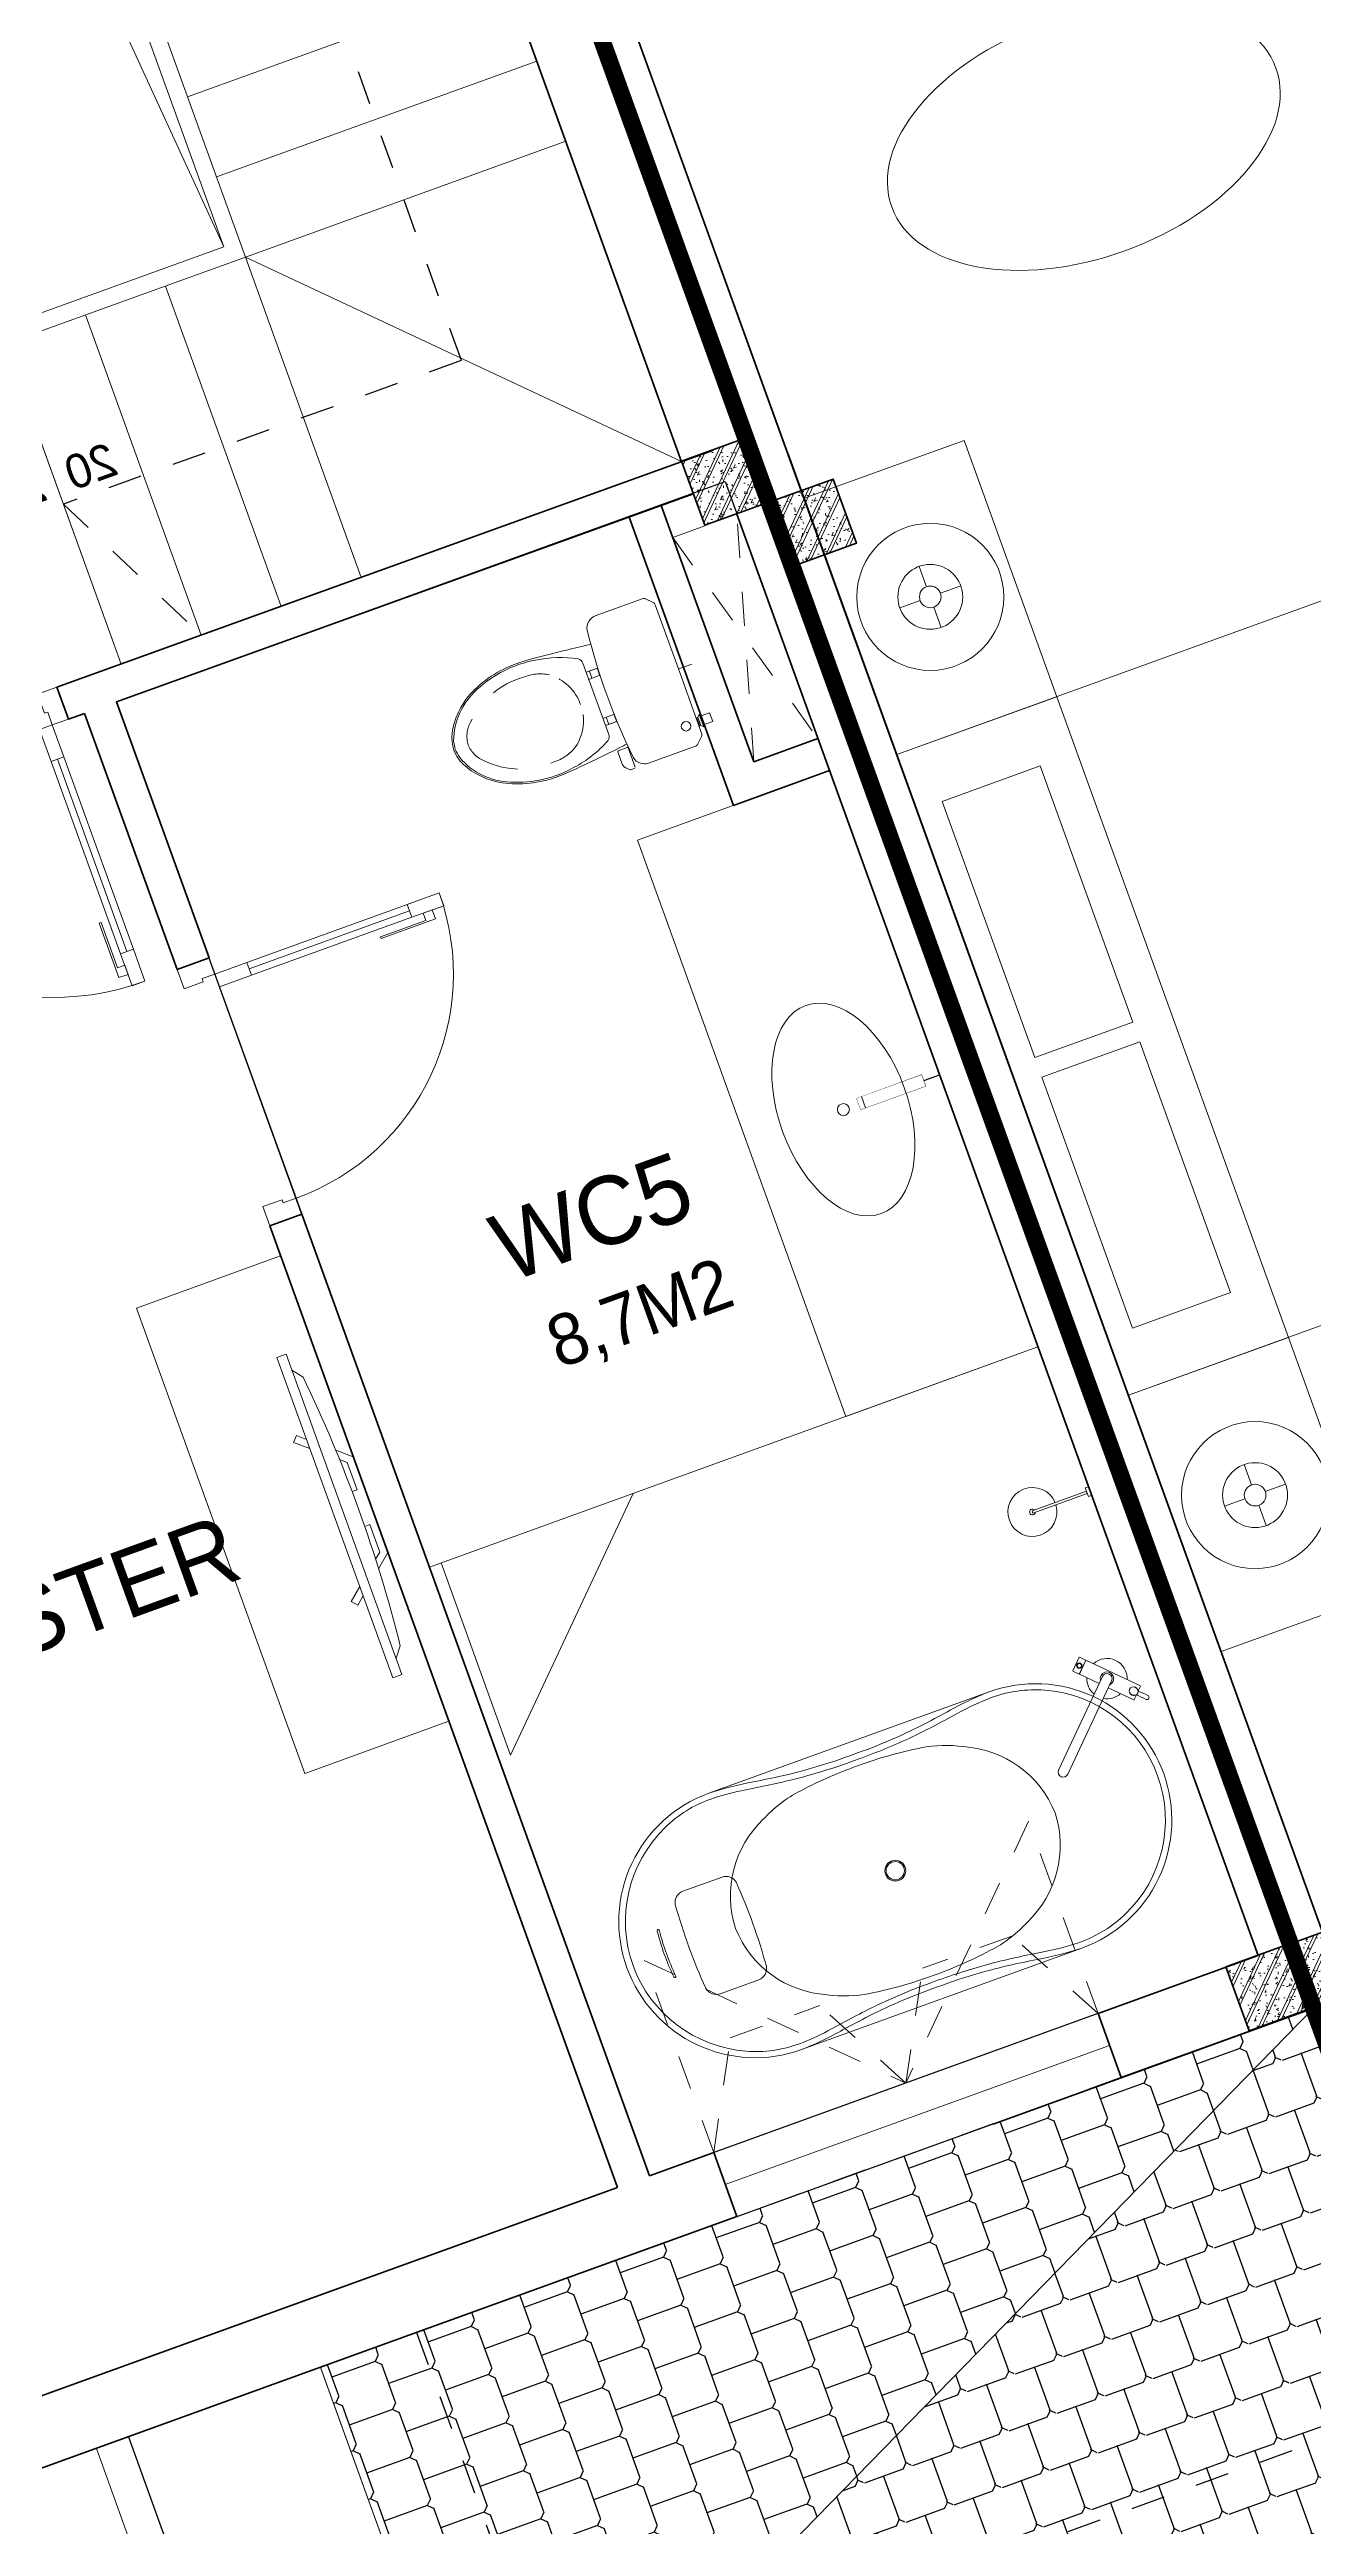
# Model space of a CAD drawing. Header units: metres. Extents: x 568332 to 569219, y 2065964 to 2066430.
# Drawn here: x 568654.77 to 568658.48, y 2066204.57 to 2066211.84 of the extents above; entities that cross this region are included whole.
import ezdxf

# ---------------------------------------------------------------- set-up
doc = ezdxf.new("R2010")
doc.units = ezdxf.units.M
for name, pattern in [('$AUDIT_BAD_LTYPE2', [0]), ('DASHDOT2', [0.5, 0.25, -0.125, 0, -0.125]), ('HIDDEN', [0.375, 0.25, -0.125]), ('HIDDEN2', [0.1875, 0.125, -0.0625]), ('xref-thap C (mb tang 32-2)$0$HIDDEN', [0.375, 0.25, -0.125])]:
    doc.linetypes.add(name, pattern=pattern)
doc.layers.get('0').update_dxf_attribs({"linetype": 'CONTINUOUS'})
doc.layers.get('DEFPOINTS').update_dxf_attribs({"linetype": 'CONTINUOUS'})
for name, color, linetype, lineweight in [('-DIM', 9, 'CONTINUOUS', 13), ('-DOOR', 137, 'CONTINUOUS', 9), ('-FURNITURE', 46, 'CONTINUOUS', 9), ('-HATCH', 8, 'CONTINUOUS', 5), ('-HIDE', 3, 'HIDDEN', 13), ('-LINE1', 7, 'CONTINUOUS', 18), ('-LINE2', 252, 'CONTINUOUS', 9), ('-STEEL1', 1, 'CONTINUOUS', 35), ('-TEXT', 7, 'CONTINUOUS', 15), ('-WALL', 4, 'CONTINUOUS', 35), ('TEXT25', 2, 'CONTINUOUS', 13)]:
    doc.layers.add(name, color=color, linetype=linetype, lineweight=lineweight)
for name, color, linetype in [('1-NETMANH', 8, 'CONTINUOUS'), ('13. NET HATCH', 252, 'CONTINUOUS'), ('TIMDUONG', 1, 'CONTINUOUS')]:
    doc.layers.add(name, color=color, linetype=linetype)
doc.styles.add('SVN_AVO_thuong', font='')
doc.styles.add('T1', font='', dxfattribs={"height": 200})
doc.styles.add('vnavanth', font='', dxfattribs={"width": 0.8})
doc.styles.get('SVN_AVO_thuong').set_extended_font_data('SVN-Avo')
doc.styles.get('T1').set_extended_font_data('VNgeometric Light')
doc.styles.get('vnavanth').set_extended_font_data('.VnAvantH')

# ---------------------------------------------------------------- blocks, each defined once
blk = doc.blocks.new('A$Ca4813e04')
at = {"layer": '-FURNITURE'}
blk.add_line((499.9998380669276, 800.000044790082), (499.99983775086, 2800.000045057328), dxfattribs=at)
for points in [[(-0.0001582506229169667, 3600.000101939047), (-0.0001585004501976073, 2800.000102246064), (499.9998414995498, 2800.000102158345), (499.9998417493771, 3600.000101851329)], [(2000.000557642023, 2800.000045057328), (-0.0001620418042875826, 2800.000045057328), (-0.0001620418042875826, 800.0000447058119), (2000.000557642023, 800.0000447058119)], [(384.3573303839075, 2625.499924773248), (78.29983779555187, 2625.499924773248), (78.29983779555187, 1825.999924719566), (384.3573303839075, 1825.999924719566)], [(384.3573305174359, 1764.49992477319), (78.29983792616986, 1764.49992477319), (78.29983792616986, 981.4999247195665), (384.3573305174359, 981.4999247195665)], [(-0.0001582506229169667, 0.0001014998415485024), (-0.0001585004501976073, 800.0001011928543), (499.9998414995498, 800.0001012805733), (499.9998417493771, 0.000101587560493499)]]:
    blk.add_lwpolyline(points, close=True, dxfattribs=at)
blk = doc.blocks.new('12PLMP12')
at = {"color": 0, "linetype": 'ByBlock'}
for p, q in [((0, 1.25), (0, 3.75)), ((-1.25, 0), (-3.75, 0)), ((1.25, 0), (3.75, 0)), ((0, -1.25), (0, -3.75))]:
    blk.add_line(p, q, dxfattribs=at)
for radius in [8.5, 3.75, 1.25]:
    blk.add_circle((0, 0), radius, dxfattribs=at)
blk = doc.blocks.new('18x35')
at = {"layer": '-HATCH'}
h = blk.add_hatch(dxfattribs=at)
h.set_pattern_fill('CHAU-01', color=256, scale=10, angle=-1.272221872585407e-14, pattern_type=2)
h.set_pattern_definition([(49.99999999999999, (0, 0), (71.72601826007535, -6.275213498259527), [7.5, -82.5]), (355, (0, 0), (-13.87513336129999, 75.21921337000119), [6, -66]), (100.4514, (5.977167999997619, -0.5229339999999638), (57.85093817140217, 68.94395420609534), [6.374019000000001, -70.1142112]), (46.18419999999998, (0, 20), (106.7241048625644, -16.55190143290183), [11.25, -123.75]), (96.63559999999998, (8.89367449999554, 18.62066930000003), (93.46627055487036, 97.41178709004416), [9.561028799999994, -105.1713]), (351.1842, (0, 20), (93.46619451336275, 97.41186009253245), [9, -99]), (20.99999999999998, (10, 15), (59.69070521184616, -40.2618890665339), [7.5, -82.5]), (326.0000000000001, (10, 15), (24.33153319215819, 72.5150045046853), [6, -66]), (71.45139999999999, (14.97422329999972, 11.64483940000002), (84.022262858149, 32.25304967099522), [6.374019000000001, -70.1142112]), (37.49999999999998, (0, 0), (1.215985531729074, 33.28938538313115), [0, -65.19999999999999, 0, -67, 0, -66.25]), (7.499999999999987, (0, 0), (26.30695374421487, 39.44117118823602), [0, -38.2, 0, -63.7, 0, -25.25]), (327.5, (-22.30000000000291, 0), (53.3822436172409, -2.255487173437988), [0, -25, 0, -78, 0, -103.5]), (317.5, (-32.30000000000291, 0), (58.31861693423862, 10.01049823323176), [0, -32.5, 0, -51.8, 0, -73.5]), (44.99999999999999, (0, 0), (-30.05203820042826, 30.05203820042828), []), (44.99999999999999, (0, 12.25), (-30.05203820042826, 30.05203820042828), [])])
h.paths.add_polyline_path([(96508.03118051568, 47993.04977023201), (96508.03118051568, 47793.04977023201), (96708.03118051568, 47793.04977023201), (96708.03118051568, 47993.04977023201)])
at = {"layer": '-STEEL1'}
blk.add_lwpolyline([(96508.03118051568, 47793.04977023201), (96708.03118051568, 47793.04977023201), (96708.03118051568, 47993.04977023201), (96508.03118051568, 47993.04977023201)], close=True, dxfattribs=at)
blk = doc.blocks.new('M2-T3')
at = {"layer": '-FURNITURE', "extrusion": (0, 0, -1)}
blk.add_ellipse((189919.2930841111, -94895.02524645015), major_axis=(599.6610878558713, -4.036936046773918e-13), ratio=0.5899940615450747, dxfattribs=at)
at = {"layer": '-WALL'}
for p, q in [((188786.5043423985, -96057.07393047091), (188786.5043423985, -94465.53027160832)), ((188786.3989327253, -100087.1965599845), (188786.3989327253, -95473.57893551746))]:
    blk.add_line(p, q, dxfattribs=at)
blk.add_lwpolyline([(188786.5043423985, -94465.53027160832), (188786.3989327253, -100087.1965599845), (189586.0057297035, -100087.196559967), (189586.0057297032, -100287.1965599299), (188685.9959540555, -100287.1965599519), (188685.9120175591, -93122.2931653939), (188786.3918789539, -93122.2931653939), (188786.5043423985, -94465.53027160832)], dxfattribs=at)
at = {"layer": 'TIMDUONG', "color": 1, "linetype": 'HIDDEN', "ltscale": 10, "const_width": 50}
blk.add_lwpolyline([(188685.9009933229, -83287.61039145212), (199685.9009933797, -83287.63301822983), (199685.8702561683, -98230.70415374279), (194687.2128796928, -103114.3974403377), (188685.860498254, -102974.7601425732)], close=True, dxfattribs=at)
at = {"layer": '-FURNITURE', "extrusion": (0, 0, -1), "xscale": 25.40000000037255, "yscale": 25.40000000037255, "zscale": -25.40000000037254, "rotation": 270}
blk.add_blockref('12PLMP12', (-189036.6859012322, -96009.77945528417), dxfattribs=at)
at = {"layer": '-FURNITURE', "xscale": 25.40000000083849, "yscale": 25.40000000083849, "zscale": 25.40000000083849, "rotation": 90.00000002731056}
blk.add_blockref('12PLMP12', (189036.6859055881, -98813.70192247797), dxfattribs=at)
at = {"layer": '-STEEL1'}
for p in [(92178.10170334691, -143580.7492034332), (92178.10170334691, -148080.541397522)]:
    blk.add_blockref('18x35', p, dxfattribs=at)
at = {"layer": '-WALL'}
blk.add_blockref('A$Ca4813e04', (188786.6860632315, -99211.74076201749), dxfattribs=at)
blk = doc.blocks.new('A$C38b1dc06')
at = {"layer": '-LINE1'}
for p, q in [((1749.854677429888, 4156.179725173817), (0.3015751927741803, 4156.179725173817)), ((1000.281453303236, 3156.179725173817), (0.3015751927741803, 4156.179725173817)), ((0.3015751927741803, 4156.179725173817), (0.3015751919010654, -343.8202748260228)), ((1000.281453303236, 4156.179725173824), (1000.281453303236, 3156.179725173824)), ((1250.139194678806, 3156.179725173824), (1250.139194678806, 4156.179725173824)), ((1250.139194678806, 4156.179725173824), (1250.139194678806, 3156.179725173824)), ((1499.996936054376, 3156.179725173824), (1499.996936054376, 4156.179725173824)), ((1499.996936054376, 4156.179725173824), (1499.996936054318, 3156.179725173832)), ((1749.854677429888, 3156.179725173824), (1749.854677429888, 4156.179725173824)), ((1749.854677429888, 4156.179725173817), (1749.85467742983, 3106.179725173817)), ((1000.281453302305, 656.1797251739335), (1000.281453303236, 3156.179725173817)), ((1000.281453303236, 3156.179725173817), (1749.85467742983, 3156.179725173817)), ((1050.281453303003, 706.1797251739772), (1050.281453303236, 3106.179725173817)), ((1050.281453303236, 3106.179725173817), (1699.854677429801, 3106.179725173817)), ((1233.300401159795, 2905.148311595723), (1699.854677429801, 3106.179725173817)), ((1699.854677428928, 706.1797251739772), (1699.854677429801, 3106.179725173817)), ((1749.854677429597, 706.179725173999), (1749.85467742983, 3106.179725173839)), ((1050.281453303003, 706.1797251739772), (1233.300401159795, 2905.148311595723)), ((1000.281453303236, 656.1797251739772), (1749.85467742983, 656.1797251739772)), ((1000.281453303236, -343.8202748260228), (1000.281453303236, 656.1797251739772)), ((1050.281453303003, 706.1797251739772), (1699.854677428928, 706.1797251739772)), ((1250.139194678806, 656.1797251739772), (1250.139194678806, -343.8202748260228)), ((1250.139194678806, -343.8202748260228), (1250.139194678806, 656.1797251739772)), ((1499.996936054376, 656.1797251739772), (1499.996936054376, -343.8202748260228)), ((1499.996936054376, -343.8202748260228), (1499.996936054318, 656.1797251739699)), ((1749.854677429888, -343.8202748260228), (1749.85467742983, 706.1797251739772)), ((1749.854677429888, 656.1797251739772), (1749.854677429888, -343.8202748260228)), ((1749.854677429888, -343.8202748260228), (0.3015751919010654, -343.8202748260228))]:
    blk.add_line(p, q, dxfattribs=at)
at = {"layer": '-LINE1', "lineweight": 18}
for p, q in [((1000.281453303236, 3156.179725173817), (0.2521035463432781, 3156.179725173817)), ((1000.281453303003, 2906.17972517389), (0.2521035461104475, 2906.17972517389)), ((1000.281453303469, 2656.17972517389), (0.2521035465761088, 2656.17972517389)), ((1000.281453303469, 2406.17972517389), (0.2521035465761088, 2406.17972517389)), ((1000.281453303469, 2156.179725173904), (0.2521035465761088, 2156.179725173904)), ((1000.281453303469, 1906.179725173904), (0.2521035465761088, 1906.179725173904)), ((1000.281453303469, 1656.179725173904), (0.2521035465761088, 1656.179725173904)), ((1000.28145330277, 1406.179725173904), (0.2521035458776169, 1406.179725173904)), ((1000.281453303236, 1156.179725173904), (0.2521035463432781, 1156.179725173904)), ((1000.28145330277, 906.1797251739044), (0.2521035458776169, 906.1797251739044)), ((1000.281453303236, 656.1797251739772), (0.2521035463432781, 656.1797251739772)), ((1000.281453303236, 656.1797251739772), (0.3015751859056763, -343.82027482595))]:
    blk.add_line(p, q, dxfattribs=at)
at = {"layer": '1-NETMANH', "linetype": 'DASHDOT2'}
blk.add_lwpolyline([(1327.325072003063, 3656.419923450812), (492.458725621982, 3656.419923450812), (508.0748312271317, 155.2632639587246), (508.0748312271317, 155.2632639587246), (1749.854677429888, 156.1797251739772), (1499.996936054376, -343.8202748260228)], dxfattribs=at)
at = {"layer": '-TEXT', "color": 2, "style": 'vnavanth'}
for s, p in [('2', (1346.818775833643, 3603.914582017329)), ('1', (1596.676517209155, 3603.914582017329)), ('20', (1562.294563305157, 183.5576658285718)), ('21', (1783.476825895079, 183.5576658285718))]:
    blk.add_text(s, height=99.97959496000885, dxfattribs=at).set_placement(p)
blk = doc.blocks.new('XR.MB.LM123$0$tvi 1')
blk.add_lwpolyline([(28.54445810673496, -2.291926648467779e-10), (28.54445810673496, -999.9999999999964), (-7.275957614183426e-12, -1000), (0, 0)], close=True)
for points in [[(28.54445810680045, -50.31958968611434), (52.37372755713295, -80.86315460130209)], [(-24.09820395050338, -235.5599978379832), (-39.09879504836863, -251.7939635238108)], [(0, -284.7849796677438), (-39.09879504836863, -251.7939635238108)], [(0, -255.9952397129928), (-24.09820395050338, -235.5599978379832)], [(69.66229681991535, -315.0836646851385), (111.1934016081432, -350.2927865858655), (111.193401608034, -649.712917566063), (69.68611289083492, -684.9110379843005)], [(89.09002233762294, -445.7449799550195), (89.09002233762294, -359.9578938602899), (70.91298945683957, -344.6203678706661)], [(89.09002233762294, -445.7449799550195), (73.49991829216015, -445.7449799550232)], [(89.09002233768115, -554.2550200447404), (89.09002233773936, -640.0421061392371), (70.91298945678864, -655.3796321293303)], [(89.09002233768115, -554.2550200447404), (73.49991829216015, -554.2550200447404)], [(0, -715.2150203320198), (-39.09879504836863, -748.2060364759491)], [(-24.09820395050338, -764.4400021620095), (-39.09879504836863, -748.2060364759491)], [(0, -744.004760287), (-24.09820395050338, -764.4400021620095)], [(28.54445810674224, -949.680410313882), (52.37372755713295, -919.1368453984578)]]:
    blk.add_lwpolyline(points)
blk.add_arc((-4025.16618952866, -499.9999999999964), 4099.025185406737, 354.1310878512652, 5.868912148527433)
blk = doc.blocks.new('*U18')
at = {"linetype": '$AUDIT_BAD_LTYPE2'}
for p, q in [((70, 100), (69.99999999999999, 599.9999999999982)), ((89.99999999999999, 599.9999999999982), (90, 100))]:
    blk.add_line(p, q, dxfattribs=at)
for points in [[(49.99999999999999, 599.9999999999982), (89.99999999999999, 599.9999999999982), (89.99999999999999, 699.9999999999982), (49.99999999999999, 699.9999999999982), (49.99999999999999, 599.9999999999982)], [(49.99999999999999, 602.9059272893337), (50, 100)], [(50, 100), (90, 100), (90, 0), (50, 0), (50, 100)]]:
    blk.add_lwpolyline(points)
for points in [[(118.2698876160139, 494.5156181119073), (118.2698876160139, 664.1349438079906), (89.99999999999999, 664.1349438079906), (89.99999999999999, 635.8650561920058), (112.6159100928053, 635.8650561920058), (112.6159100928053, 494.5156181119073)], [(0, 0), (50, 0), (50, -40), (60, -40), (60, -100.0001724930698), (0, -100.0001724930698)], [(799.9999999999982, 7.105427357601134e-15), (749.9999999999982, 7.105427357601134e-15), (749.9999999999982, -40), (739.9999999999982, -40), (739.9999999999982, -100.0001724930698), (799.9999999999982, -100.0001724930698)]]:
    blk.add_lwpolyline(points, close=True)
at = {"linetype": '$AUDIT_BAD_LTYPE2', "ltscale": 0.3}
blk.add_arc((50, 0), 699.9999999999982, 0, 90, dxfattribs=at)
blk = doc.blocks.new('*U149')
at = {"linetype": '$AUDIT_BAD_LTYPE2'}
for p, q in [((70, 100), (70, 699.9999999999982)), ((90, 699.9999999999982), (90, 100))]:
    blk.add_line(p, q, dxfattribs=at)
for points in [[(50, 699.9999999999982), (90, 699.9999999999982), (90, 799.9999999999982), (50, 799.9999999999982), (50, 699.9999999999982)], [(50, 702.9059272893337), (50, 100)], [(50, 100), (90, 100), (90, 0), (50, 0), (50, 100)]]:
    blk.add_lwpolyline(points)
for points in [[(118.2698876160139, 594.5156181119073), (118.2698876160139, 764.1349438079906), (90, 764.1349438079906), (90, 735.8650561920058), (112.6159100928053, 735.8650561920058), (112.6159100928053, 594.5156181119073)], [(0, 0), (50, 0), (50, -40), (60, -40), (60, -99.99999999999272), (0, -99.99999999999272)], [(899.9999999999982, 1.3252863207713e-28), (849.9999999999982, 1.3252863207713e-28), (849.9999999999982, -40.00000000000001), (839.9999999999982, -40.00000000000001), (839.9999999999982, -99.99999999999272), (899.9999999999982, -99.99999999999272)]]:
    blk.add_lwpolyline(points, close=True)
at = {"linetype": '$AUDIT_BAD_LTYPE2', "ltscale": 0.3}
blk.add_arc((50, 0), 799.9999999999982, 0, 90, dxfattribs=at)
blk = doc.blocks.new('A$C52EE6B0C')
for p, q in [((-17.20769670707523, 15.73427220259327), (17.21740616677562, 15.73427220259327)), ((-17.20769664159161, -15.76179078378482), (17.25286010079435, -15.76177874789573))]:
    blk.add_line(p, q)
for radius in [1.2047244094, 1.0625984252]:
    blk.add_circle((0.004854760598391294, -0.01375929062487558), radius)
for centre, radius, start, end in [((-17.24314525874797, -0.01207868778146803), 15.74633857169191, 90.00004679933201, 180.0060212317107), ((-17.25508472573711, 0.1019342582440004), 14.92367355756088, 89.89259614786677, 114.0143398310184), ((-18.18116453613038, -21.56814891623799), 37.31420158923805, 80.32537186998005, 88.55949406869577), ((-17.85723445771146, -16.41196067107376), 31.44385665188106, 80.95530103647799, 88.85173392611411), ((3.492732717044419, 116.0118507486186), 102.6900642221361, 260.8064278436171, 264.356453546728), ((10.00461303815246, 158.7953360565007), 145.2428134353977, 261.321760178495, 262.6566174950622), ((-0.8758374273893423, 77.0744670072454), 62.80248494290996, 262.9722866301048, 270.8034968767962), ((0.8855469487607479, 77.0744670072454), 62.80248494290996, 269.1965031232039, 277.0277133698951), ((-18.4352474148327, 226.8786012548953), 214.5500408366301, 276.9922117853802, 278.5967700074263), ((-9.994903516751947, 158.7953360565007), 145.2428134353977, 277.3433825049378, 278.678239821505), ((18.19087405753089, -21.56814891623799), 37.31420158923805, 91.44050593130423, 99.67462813001998), ((17.49661970126908, -11.01489087357186), 26.04177352760918, 90.57161639594337, 98.52623542419117), ((17.38028173809289, 0.6458196171442978), 14.38048270410287, 65.5240217261104, 90.57161639594337), ((17.25285478011938, -0.01207868778146803), 15.74633857169191, 359.9939787682893, 89.999953200668), ((-17.21041953764507, 0.001682114729192108), 15.03342542002128, 114.0143397923319, 180.0588324882195), ((-5.419667109847069, -2.205582012422383), 14.69270855791083, 98.51976196149644, 117.8512947361469), ((-0.2559751088847406, -36.67531980102649), 49.54707038386372, 89.69837733597764, 98.51976196149644), ((-0.4392543211579323, 89.40770245710155), 75.83928513553873, 265.3361413481834, 270.3355216603239), ((0.5786736126174219, 84.46415005414747), 70.89675459107134, 269.5362586194438, 275.7509718273354), ((0.26568463028525, -36.67531980102649), 49.54707038386372, 81.48023803850357, 90.30162266402236), ((5.429376631247578, -2.205582012422383), 14.69270855791083, 62.14870526385309, 81.48023803850357), ((17.03142645675689, -0.1205247127218172), 15.22249436628161, 0.4018525137937155, 65.5240217261104), ((-7.450100970658241, -0.4025184732163325), 12.18724008712164, 113.3669392692271, 178.1720206420629), ((7.459810492087854, -0.4025184732163325), 12.18724008712164, 1.827979357937088, 66.63306073077288), ((28.29923964393674, 2.770475775178056), 0.2863587186237817, 160.8078893687392, 185.677575747249), ((28.14528837171383, 2.82406351249665), 0.1233475539422422, 123.474108831765, 160.8078893687392), ((28.11764562025201, 2.865868186636362), 0.07323016681635565, 85.79124561711077, 123.474108831765), ((28.11499697584077, 2.829875804425683), 0.1093198730242431, 39.09426345110634, 85.79124561711077), ((27.9923979784362, 2.718469867249951), 0.2748749163090767, 4.941295606222266, 41.00239497281166), ((1.032724158198107, 0.0596931052277796), 27.11457574387047, 359.8447870516113, 5.677575747249001), ((1.841417531803017, 0.05082119413418695), 26.56153366930607, 359.8606935406443, 5.815426488843808), ((-17.24314525874797, -0.01544044824549928), 15.74633857169191, 179.9939787682893, 269.999953200668), ((-17.21041951692314, -0.02920073014684021), 15.03342545060523, 179.9411309193374, 245.9856601689816), ((-7.450100970658241, 0.3749993371893652), 12.18724008712164, 181.8279793579371, 246.6330607307729), ((7.459810492087854, 0.3749993371893652), 12.18724008712164, 293.3669392692271, 358.1720206420629), ((17.25285478011938, -0.01544044824549928), 15.74633857169191, 270.000046799332, 0.006021231710728335), ((17.0314264257031, 0.09300610912032425), 15.22249441194929, 294.4759783475301, 359.5981396082714), ((28.29923964393674, -2.797994911205024), 0.2863587186237817, 174.322424252751, 199.1921106312608), ((1.032724158198107, -0.08721224125474691), 27.11457574387047, 354.322424252751, 0.1552129483886985), ((27.9923979784362, -2.745989003276918), 0.2748749163090767, 318.9976050271883, 355.0587043937777), ((1.841417531803017, -0.07834033016115427), 26.56153366930607, 354.1845735111562, 0.1393064593556944), ((28.14528837171383, -2.851582648523618), 0.1233475539422422, 199.1921106312608, 236.525891168235), ((28.11764562025201, -2.89338732266333), 0.07323016681635565, 236.525891168235, 274.2087543828892), ((28.11499697584077, -2.85739494045265), 0.1093198730242431, 274.2087543828892, 320.9057365488936), ((-5.419667109847069, 2.178062876395416), 14.69270855791083, 242.1487052638531, 261.4802380385036), ((5.429376631247578, 2.178062876395416), 14.69270855791083, 278.5197619614964, 297.8512947361469), ((-17.25508472573711, -0.1294528978760354), 14.92367355756088, 245.9856601689816, 270.1074038521332), ((3.492732717044419, -116.0393693881924), 102.6900642221361, 95.64354645327202, 99.19357215638293), ((-0.8758374273893423, -77.10198614327237), 62.80248494290996, 89.19650312320385, 97.02771336989514), ((-0.2559751088847406, 36.64780066499952), 49.54707038386372, 261.4802380385036, 270.3016226640223), ((-0.4392543211579323, -89.43522109673359), 75.83928513553873, 89.66447833967614, 94.66385865181664), ((0.26568463028525, 36.64780066499952), 49.54707038386372, 269.6983773359776, 278.5197619614964), ((0.5786736126174219, -84.4916686937795), 70.89675459107134, 84.24902817266455, 90.4637413805562), ((0.8855469487607479, -77.10198614327237), 62.80248494290996, 82.97228663010486, 90.80349687679617), ((-18.4352474148327, -226.9061198945274), 214.5500408366301, 81.40322999257371, 83.00778821461982), ((17.38028173809289, -0.6733382567763329), 14.38048270410287, 269.4283836040566, 294.4759782738896), ((-18.18116453613038, 21.54062978021102), 37.31420158923805, 271.4405059313042, 279.6746281300199), ((-17.85723445771146, 16.38444203144172), 31.44385665188106, 271.1482660738859, 279.044698963522), ((10.00461303815246, -158.8228551925276), 145.2428134353977, 97.3433825049378, 98.67823982150497), ((-9.994903516751947, -158.8228551925276), 145.2428134353977, 81.32176017849503, 82.65661749506219), ((18.19087405753089, 21.54062978021102), 37.31420158923805, 260.32537186998, 268.5594940686958), ((17.49661970126908, 10.98737223393982), 26.04177352760918, 261.4737645758088, 269.4283836040566)]:
    blk.add_arc(centre, radius, start, end)
at = {"layer": 'DEFPOINTS'}
for tag, p in [('MODELNUMBER', (0, 0)), ('TRADENAME', (0, -0.001666666648816317)), ('PRODUCT', (0, -0.003333333355840296)), ('MATERIAL', (0, -0.005000000004656613))]:
    blk.add_attdef(tag, p, '', height=0.001, dxfattribs=at)
blk = doc.blocks.new('A$C4D835AF5')
at = {"layer": '-FURNITURE', "ltscale": 8}
for p, q in [((-3.937007874133997, 0.3346456687140744), (-3.937007874133997, 0.8661417323164642)), ((-3.856363968050573, 0.3149606298829895), (-3.917322834720835, 0.3149606298829895)), ((3.14960629917914, 0.905511811026372), (-3.897637795307674, 0.905511811026372)), ((-3.549881889834069, 0.4615121080132667), (-3.549881889834069, 0.4918150943994988)), ((-3.339881889871322, 0.4918150943994988), (-3.339881889871322, 0.4615121080132667)), ((-0.5905511811724864, 0), (-0.5905511811724864, -12.08661417319672)), ((0.5905511810560711, 0), (0.5905511810560711, -12.08661417319672)), ((3.14960629917914, -0.9055118109972682), (3.14960629917914, 0.905511811026372)), ((3.169291338417679, 0.8956692913197912), (3.14960629917914, 0.8956692913197912)), ((3.169291338417679, -0.8956692912906874), (3.169291338417679, 0.8956692913197912)), ((3.188976377830841, 0.905511811026372), (3.976377952611074, 0.905511811026372)), ((3.996062992024235, -0.8858222072885837), (3.996062992024235, 0.8858183881966397)), ((-3.937007874133997, -0.8661417323164642), (-3.937007874133997, -0.3346456698782276)), ((-3.859123134170659, -0.3149606298829895), (-3.917322834720835, -0.3149606298829895)), ((-0.5905511811724864, -0.9055118109972682), (-3.897637795307674, -0.9055118109972682)), ((-3.702086295757908, -0.4482994973659515), (-3.703305563307367, -0.4183928251150064)), ((-3.626116961007938, -0.4552132484968752), (-3.624325704469811, -0.4472871391335502)), ((-3.592593900160864, -0.4693618138844613), (-3.593808271281887, -0.4553162374941166)), ((-3.516390349017456, -0.4728221969853621), (-3.515662283170968, -0.4687519224826247)), ((-3.483023508393671, -0.4913916403020266), (-3.485677747870795, -0.4713251190551091)), ((-3.406740271369927, -0.4913916403020266), (-3.404085924616084, -0.4713243082514964)), ((-3.373373430629726, -0.4728221969853621), (-3.374101741297636, -0.4687505542242434)), ((-3.297169879544526, -0.4693618138844613), (-3.295955249399412, -0.4553132418950554)), ((-3.263646818697453, -0.4552132484968752), (-3.265438825008459, -0.4472838216461241)), ((-3.187677483947482, -0.4482994973659515), (-3.186458005278837, -0.4183876432944089)), ((3.14960629917914, -0.9055118109972682), (0.5905511810560711, -0.9055118109972682)), ((3.169291338417679, -0.8956692912906874), (3.14960629917914, -0.8956692912906874)), ((3.188976377830841, -0.9055118109972682), (3.976377952611074, -0.9055118109972682))]:
    blk.add_line(p, q, dxfattribs=at)
for radius in [0.3110236219999999, 0.264425112]:
    blk.add_circle((3.582677165279165, 0), radius, dxfattribs=at)
for centre, radius, start, end in [((-5.172746209602337, -0.009833991935011), 0.2398274364867001, 175.3988683949836, 267.683684738816), ((-5.162281866127159, 0.001097322150599211), 0.2496571373087167, 92.26055198415715, 178.0931381794738), ((-5.411562051915098, -2528.914153773454), 2529.164725280366, 89.9660810117202, 89.99457585702427), ((-3.897637795307674, 0.8661417323164642), 0.03937007869999999, 90, 180), ((-3.917322834720835, 0.334645669296151), 0.0196850394, 180, 270), ((-3.444696608930826, -0.1800324727082625), 0.6800319107999998, 90.0155575041171, 98.89806549202986), ((-3.445067178807221, -0.1800325420044828), 0.6800319804999999, 81.10193476241767, 89.98433540355451), ((-5.820766091346741e-11, 0), 2.3622047244, 22.54031043733562, 157.4596895626644), ((-5.820766091346741e-11, 0), 0.7874015747999998, 318.5903779145428, 221.4096220854572), ((-5.820766091346741e-11, 0), 0.5905511810999999, 0, 180), ((3.188976377830841, 0.8858267717296258), 0.0196850394, 90, 180), ((3.976377952611074, 0.8858267717296258), 0.0196850394, 0, 90), ((-4.563514047302306, 275.4393603570643), 275.6895205756396, 269.8713704548476, 270.134413801293), ((-3.917322834720835, -0.334645669296151), 0.0196850394, 90, 180), ((-3.897637795307674, -0.8661417323164642), 0.03937007869999999, 180, 270), ((-3.69050836347742, -0.4472920451080427), 0.01162168131717254, 184.9730588167124, 258.0340652050838), ((-3.646140178490896, -0.2514027326542418), 0.2124717066311285, 257.2815863172942, 272.5837431166033), ((-3.637047897733282, -0.4523756541602779), 0.01129324217511807, 272.4656825237923, 345.4476281752974), ((-3.581550852512009, -0.4681202150823083), 0.01111262650185997, 186.4149760746678, 247.4426638316044), ((-3.544597993255593, -0.2922010583861265), 0.190689105969796, 257.5175194414243, 274.7853332085882), ((-3.528885980602354, -0.4692233995883726), 0.01300354377461912, 270.8627506118385, 343.9333648868276), ((-3.471052158158273, -0.4887641616223846), 0.01225629918881619, 192.3790292665462, 260.142289403178), ((-3.445049900154117, -0.295684714539675), 0.2070703525339242, 262.2005895473907, 277.9341143868692), ((-3.417906698421575, -0.4895470514893532), 0.01131775609399448, 277.3077516790804, 350.6199838641652), ((-3.361692738719285, -0.4698820120247547), 0.01204505090893129, 194.128595859641, 259.0416995531207), ((-3.342932183295488, -0.2742454641556833), 0.2085271705549764, 264.2062775251951, 279.0284077801071), ((-3.310024282021914, -0.4671465401770547), 0.01304389132053663, 269.1875638990808, 350.2219325995679), ((-3.252893783501349, -0.4524938771792222), 0.01109156189044463, 194.1921654394817, 261.8514003855582), ((-3.243402015476022, -0.2392133744724561), 0.2245328352159587, 267.1755962354845, 281.6727780298017), ((-3.20032295252895, -0.4465554517519195), 0.01276517026006314, 280.6032237323427, 352.1473828500294), ((-5.820766091346741e-11, 0), 2.3622047244, 202.5403104373356, 255.4906014981622), ((-5.820766091346741e-11, 0), 2.3622047244, 284.5092583305358, 337.4596895626644), ((3.188976377830841, -0.8858267716132104), 0.0196850394, 180, 270), ((3.976377952611074, -0.8858267716132104), 0.0196850394, 270, 0), ((-5.820766091346741e-11, -12.08661417319672), 0.5905511810999999, 180, 0)]:
    blk.add_arc(centre, radius, start, end, dxfattribs=at)
blk.add_ellipse((-3.444881830888335, -0.001299991592532024), major_axis=(0.5549964930499999, 1.979270000163069e-05), ratio=0.8491940411667758, dxfattribs=at)
for tag, p in [('TRADENAME', (-0.004336408572271466, 0.006709126027999446)), ('MODELNUMBER', (-0.004336408572271466, 0.008375792705919594)), ('PRODUCT', (-0.004336408572271466, 0.005042459379183128)), ('MATERIAL', (-0.004336408572271466, 0.003375792701262981))]:
    blk.add_attdef(tag, p, '', height=0.0009999999999999998, dxfattribs=at)
blk = doc.blocks.new('A$C06914B9D')
at = {"layer": '-FURNITURE', "ltscale": 5}
for p, q in [((294.6599550954998, -1372.946706551127), (294.593063864857, -1495.269907747395)), ((614.665790906176, -1373.70155921299), (614.5996415428817, -1494.51505508367))]:
    blk.add_line(p, q, dxfattribs=at)
for centre, radius, start, end in [((328.8346441350877, -1372.66104604397), 34.19417278572232, 97.79750243114067, 180.4786434526077), ((449.6535268053412, -3017.262859358452), 1683.161974464355, 85.38531070553488, 94.27462811831235), ((580.4543413612992, -1373.438239138573), 34.19417278572232, 359.5587913520952, 82.23993242046836), ((328.802044255659, -1495.589171717875), 34.19417278572232, 179.4650466896836, 262.14618768116), ((580.4225383251905, -1494.74476924073), 34.19417278572232, 277.7037576780962, 0.384898782282091), ((449.2141993120313, 149.0575992399827), 1683.174451148718, 265.7381508570538, 274.6274353096679)]:
    blk.add_arc(centre, radius, start, end, dxfattribs=at)
at = {"layer": '-FURNITURE', "ltscale": 8}
ref = blk.add_blockref('A$C4D835AF5', (131.1496618650854, -111.8140449207276), dxfattribs=dict(at, xscale=-25.08682081009749, yscale=25.08682081009749, zscale=25.08682081009749, rotation=45.00000000000001))
ref.add_attrib('MODELNUMBER', 'K-T97328-4', (131.0602679159492, -111.5708033395931), dxfattribs={"layer": 'DEFPOINTS', "height": 0.02508682081009749, "rotation": 224.9999999245364})
ref.add_attrib('TRADENAME', 'PURIST', (131.0898330230266, -111.6003684485331), dxfattribs={"layer": 'DEFPOINTS', "height": 0.02508682081009749, "rotation": 224.9999999245364})
ref.add_attrib('PRODUCT', 'BATH FILLER', (131.1193981114775, -111.6299335351214), dxfattribs={"layer": 'DEFPOINTS', "height": 0.02508682081009749, "rotation": 224.9999999245364})
ref.add_attrib('MATERIAL', 'PREMIUM MATERIALS', (131.1489632185549, -111.6594986421987), dxfattribs={"layer": 'DEFPOINTS', "height": 0.02508682081009749, "rotation": 224.9999999245364})
at = {"layer": '-FURNITURE'}
ref = blk.add_blockref('A$C52EE6B0C', (450.3224925715476, -887.8775309827179), dxfattribs=dict(at, xscale=25.39829667096628, yscale=25.39829667096628, zscale=25.39829667096628, rotation=270))
ref.add_attrib('MODELNUMBER', 'K-1800', (450.3224925715476, -887.8775309827179), dxfattribs={"layer": 'DEFPOINTS', "height": 0.02539829667096628, "rotation": 270})
ref.add_attrib('TRADENAME', 'ABRAZO', (450.2801620643586, -897.8758592382073), dxfattribs={"layer": 'DEFPOINTS', "height": 0.02539829667096628, "rotation": 270})
ref.add_attrib('PRODUCT', 'BATH', (450.2378315906972, -897.8758592456579), dxfattribs={"layer": 'DEFPOINTS', "height": 0.02539829667096628, "rotation": 270})
ref.add_attrib('MATERIAL', 'LITHOCAST', (450.1955010872334, -897.8758592493832), dxfattribs={"layer": 'DEFPOINTS', "height": 0.02539829667096628, "rotation": 270})
blk = doc.blocks.new('Sink_Cicle')
blk.add_lwpolyline([(17.49999987077899, -50.00226151314564), (-17.49999987077899, -49.99773848685436), (-17.51615354442038, -252.2967581441626), (17.48384613892995, -252.3012811850058)], close=True)
blk.add_circle((0, -300), 17.5)
at = {"layer": 'DEFPOINTS'}
blk.add_line((0, -100), (0, 0), dxfattribs=at)
blk.add_wipeout([(17.499999870775355, -50.00226151314928), (-17.49999987078263, -49.99773848685436), (-17.516153544427652, -252.29675814416623), (17.48384613892631, -252.3012811850058)])
at = {"layer": '-FURNITURE', "linetype": 'Continuous'}
blk.add_ellipse((0, -300), major_axis=(-325, 0), ratio=0.5846153846153846, dxfattribs=at)
blk.add_line((-17.51421511289664, -237.2967582757119), (17.48578462866135, -237.3012813020032))
blk = doc.blocks.new('A$C18091ED7')
for p, q in [((9.957147995010018e-09, -42.13376978135784), (0, -3.786117304116488e-07)), ((146.1412317672475, -26.59467297248193), (179.181621938591, -26.59467296488583)), ((146.1412317672475, -26.59467297248193), (146.1412317680188, -30.17859706786112)), ((146.1412317680188, -30.17859706786112), (165.7503655985456, -30.17859706340823)), ((153.0594147269658, -36.79204952501459), (146.1412317680188, -30.17859706786112)), ((152.3191092506386, -2.717133611440659e-07), (152.3191092568413, -26.59467297093943)), ((152.3191092506386, -2.717133611440659e-07), (179.1816219322718, -2.654269337654114e-07)), ((153.0594147269658, -36.79204952501459), (165.7503656001572, -36.79204952192958)), ((153.0594147275151, -39.73033438943094), (153.0594147269658, -36.79204952501459)), ((153.0594147275151, -39.73033438943094), (178.4413164740145, -39.73033438349376)), ((153.0594147275151, -39.73033438943094), (178.4413164740145, -39.73033438349376)), ((153.0594147275151, -39.73033438943094), (153.0594147281554, -42.13376974494895)), ((185.3594994290725, -30.17859705851879), (165.7503655985456, -30.17859706340823)), ((178.4413164733487, -36.79204951884458), (165.7503656001572, -36.79204952192958)), ((185.3594994290725, -30.17859705851879), (178.4413164733487, -36.79204951884458)), ((178.4413164733487, -36.79204951884458), (178.4413164740145, -39.73033438349376)), ((178.4413164740145, -39.73033438349376), (178.4413164746547, -42.1337697392446)), ((179.1816219322718, -2.654269337654114e-07), (179.181621938591, -26.59467296488583)), ((179.181621938591, -26.59467296488583), (185.3594994283012, -26.59467296337243)), ((185.3594994283012, -26.59467296337243), (185.3594994290725, -30.17859705851879)), ((-83.25994817525861, -267.3592828898691), (-83.259948167517, -299.9634285944048)), ((-83.25994817257379, -278.4883151478134), (-83.25994817046012, -287.6388527823146)), ((-60.91100930959874, -290.0299398849311), (-83.25994816994717, -290.0299398901407)), ((-62.88950393904452, -265.3807882612164), (-81.28145355204106, -265.3807882657275)), ((-60.91100931491019, -267.3592828844266), (-60.91100930728498, -299.9634285889624)), ((60.9110093945892, -267.3592828557594), (60.9110094022144, -299.9634285600623)), ((60.91100939990065, -290.029939856031), (83.25994826024908, -290.0299398510542)), ((62.88950401780676, -265.3807882316178), (81.2814536308033, -265.3807882273395)), ((83.25994825493763, -267.3592828505498), (83.25994826256283, -299.9634285550856)), ((83.25994825750604, -278.488315108727), (83.2599482596197, -287.6388527429954)), ((165.3959958605519, -261.9873972070927), (165.3959958671003, -289.7349902229907)), ((167.8691141396885, -259.5142789271486), (228.0810223811895, -259.5142789128586)), ((230.5541406641933, -274.3229751045001), (230.5541406613593, -261.9873971916386)), ((167.8691141472664, -292.2081085020036), (206.7175896017579, -292.2081084926904))]:
    blk.add_line(p, q)
for points in [[(230.0000000517721, -218.5046414944518, -0.1374073801801567), (225.4781190853137, -234.6482587013161), (221.7949787454636, -240.7070387715066, -0.2360805181595358), (198.2560902649639, -255.4947853636986, -0.0519608230665726), (-198.2560901437319, -255.4947854572965, -0.236080518165078), (-221.7949786317113, -240.7070388760185), (-225.4781189743626, -234.6482588077488, -0.1374073801809237), (-229.9999999484608, -218.5046416030382), (-229.9999999831671, -71.98694829508895, -0.1989123673786679), (-226.3782021181105, -63.2431547633314), (-208.8906150607545, -45.75556769772083, -0.1989123673792025), (-200.1468215308087, -42.13376982865157), (9.971699910238385e-09, -42.13376978135784), (200.1468215506357, -42.13376973403501, -0.1989123673792025), (208.8906150822841, -45.75556759897154), (226.3782021480001, -63.24315465634572, -0.1989123673791691), (230.0000000170658, -71.98694818626973)], [(144.14367173758, -618.9627606730501, -0.2124047892419209), (26.30999211127346, -734.491494372196, -0.0276853236339062), (-0.5628229983012716, -738.609219571983, -0.0222792448073508), (-26.30999181118386, -734.4914943844487, -0.2124047892421136), (-144.1436714920528, -618.9627607410075, -0.1427957259999892), (-167.2376623962118, -428.0139674870588, -0.0930051380368448), (-127.9331820271946, -309.1271633332653, -0.2564387014614383), (-111.240849547703, -299.9634286007786), (4.746470949612558e-08, -299.9634285748762), (111.2408496426324, -299.9634285482753, -0.2564387014619951), (127.933182126606, -309.1271632729331, -0.0930051380368741), (167.2376625517572, -428.0139674081001, -0.1427957260000456)]]:
    blk.add_lwpolyline(points, format="xyb", close=True)
at = {"linetype": 'xref-thap C (mb tang 32-2)$0$HIDDEN', "ltscale": 100}
blk.add_lwpolyline([(61.00044987679576, -669.0176259216969, -0.1990312026443698), (1.417429302819073e-07, -698.769823720475, -0.1990312026443799), (-61.00044960746891, -669.0176259504806, -0.2189240232571595), (-131.9321382956405, -478.313622940972, -0.1537914605682739), (-112.4681372026971, -403.989815428853, -0.2367011859554165), (5.876427167095244e-08, -347.5870280214876, -0.2367011859554843), (112.4681373467611, -403.9898153757968, -0.1537914605681893), (131.9321384748619, -478.313622878748, -0.2189240232571754)], format="xyb", close=True, dxfattribs=at)
blk.add_circle((165.7503656100234, -78.39166221523192), 13.90362011701458)
for centre, radius, start, end in [((-81.28145355158267, -267.3592828894034), 1.978494623656905, 90.00000001354867, 180.0000000133402), ((-62.88950393858613, -267.3592828848923), 1.978494623656905, 1.334021322268115e-08, 90.00000001354867), ((62.88950401826514, -267.3592828552937), 1.978494623656905, 90.00000001354867, 180.0000000133402), ((81.28145363126168, -267.3592828510155), 1.978494623656905, 1.334021322268115e-08, 90.00000001354867), ((167.8691141402633, -261.9873972065106), 2.473118279571131, 90.00000001354867, 180.0000000133402), ((167.8691141466952, -289.7349902224087), 2.473118279571131, 180.0000000133402, 270.0000000135486), ((206.717589598069, -276.6690117186226), 15.53909677420133, 270.0000000135486, 306.4658507565522), ((168.3527972659103, -224.7572911087773), 80.08895368617857, 306.4658507565522, 320.3122930343796), ((228.0810223845983, -274.3229751050822), 2.473118279571131, 320.3122930343796, 1.334021322268115e-08)]:
    blk.add_arc(centre, radius, start, end)
for points, knots in [([(-155.6468228230951, -259.4535552573798), (-156.6353001506941, -267.2522313103836), (-164.2940232875517, -328.394745314552), (-169.1545302536251, -385.0939582949213), (-183.68571763406, -527.7705276800843), (-135.602968026873, -679.1126648240606), (-50.29344375100118, -735.2493608418445), (-19.70048385594782, -741.0901266933652), (1.531116140540689e-07, -743.6724421556864)], [130.6139379315478, 130.6139379315478, 130.6139379315478, 130.6139379315478, 152.8521090939923, 311.1293507817257, 417.703951170228, 561.3833927516608, 697.6926317810714, 710.812262267882, 710.812262267882, 710.812262267882, 710.812262267882]), ([(155.6468228994709, -259.4535551877343), (156.6353002305841, -267.2522312389628), (164.2940233960289, -328.3947452375724), (169.1545303888706, -385.0939582149149), (183.6857178367027, -527.7705275934422), (135.6029683008201, -679.1126647599449), (50.29344405157826, -735.2493608178338), (19.70048415924612, -741.0901266841101), (1.530679583083838e-07, -743.6724421554536)], [130.613937934949, 130.613937934949, 130.613937934949, 130.613937934949, 152.8521090939923, 311.1293507817257, 417.703951170228, 561.3833927516608, 697.6926317810714, 710.812262267882, 710.812262267882, 710.812262267882, 710.812262267882])]:
    blk.add_open_spline(points, degree=3, knots=knots)
blk = doc.blocks.new('shower')
for points in [[(180919.3447017173, -32316.45425928477), (180912.3337561736, -32316.45425928477), (180912.3337561736, -32146.62790954509), (180919.3447017173, -32146.62790954509)], [(180929.3839969719, -32326.62790954066), (180902.2944609144, -32326.62790954066), (180902.2944609144, -32316.45425928477), (180929.3839969719, -32316.45425928477)]]:
    blk.add_lwpolyline(points, close=True)
for radius, start, end in [(72, 272.7906698559544, 267.2093301440456), (8.346062492523743, 294.8355446212717, 245.1644553787283)]:
    blk.add_arc((180915.8392289462, -32146.62790954416), radius, start, end)
blk = doc.blocks.new('D12')
at = {"layer": '-DOOR'}
for p, q in [((0, 200.0213350024052), (1200, 200.0213350024052)), ((0, 100), (1200, 100.2985981091746)), ((0, 0), (1200, 0.2985981091745802))]:
    blk.add_line(p, q, dxfattribs=at)
at = {"layer": '-LINE2', "linetype": 'HIDDEN2', "ltscale": 10}
for p, q in [((0, 200), (0, 800)), ((0, 800), (600, 200.0213350024052)), ((1200, 800), (600, 200.0213350024052)), ((1200, 200), (1200, 800)), ((1200, 200), (1200, 800)), ((0, 200.0213350024052), (160.3887441940024, 500)), ((160.3887441940024, 500), (439.4600093320769, 500.1492614196613)), ((600, 200.0213350024052), (439.4600093320769, 500.1492614196613)), ((600, 200.0213350024052), (760.5399906679231, 500.1492614196613)), ((1039.611255805998, 500), (760.5399906679231, 500.1492614196613)), ((1200, 200.0213350024052), (1039.611255805998, 500))]:
    blk.add_line(p, q, dxfattribs=at)
blk = doc.blocks.new('M3-T3')
at = {"layer": '13. NET HATCH'}
h = blk.add_hatch(dxfattribs=at)
h.set_pattern_fill('MAIGO-12', color=256, scale=300, angle=90)
h.set_pattern_definition([(90, (-40180.97815481407, -65211.28691793267), (-150, 75.00000000000001), [120, -30, 120, -30]), (180, (-40195.97815481407, -65226.28691793267), (-150, -74.99999999999997), [135, -165]), (135, (-40180.97815481407, -65241.28691793267), (-150.0000000028537, 75.00000000142688), [21.213203436, -403.0508652]), (225, (-40180.97815481407, -65211.28691793267), (-150.0000000028537, -75.00000000142684), [21.213203436, -403.0508652])])
h.paths.add_polyline_path([(197687.1620963096, -33760.39287114246), (194587.2198008523, -33759.95476215703), (194587.2198008523, -35259.95476215703)])
h = blk.add_hatch(dxfattribs=at)
h.set_pattern_fill('MAIGO-12', color=256, scale=300)
h.set_pattern_definition([(0, (-40090.97815481407, -65301.28691793267), (75, 150), [120, -30, 120, -30]), (90, (-40105.97815481407, -65286.28691793267), (-74.99999999999999, 150), [135, -165]), (45, (-40120.97815481407, -65301.28691793267), (75.00000000142687, 150.0000000028537), [21.213203436, -403.0508652]), (135, (-40090.97815481407, -65301.28691793267), (-75.00000000142686, 150.0000000028537), [21.213203436, -403.0508652])])
edge = h.paths.add_edge_path()
edge.add_line((197687.2229877523, -35259.95476215703), (194587.2198008523, -35259.95476215703))
edge.add_line((194587.2198008523, -35259.95476215703), (197687.1620963096, -33760.39287114246))
edge.add_line((197687.1620963096, -33760.39287114246), (197687.2266185825, -35259.95476215703))
at = {"layer": '-DOOR'}
for p, q in [((195887.2198008526, -33559.95474646417), (197087.2198008524, -33559.95474645661)), ((195887.2198008525, -33659.97799798739), (197087.2198008523, -33659.97799797983)), ((196687.1620963093, -33760.39287114246), (195487.1620963093, -33760.39287114246)), ((196687.2266185821, -33760.39287114246), (195487.2266185821, -33760.39287114246)), ((196687.1620963093, -33760.39287114246), (195487.4645892571, -33760.09434830314)), ((196687.2266185821, -33760.39287114246), (195487.5291115299, -33760.09434830314)), ((195887.2198008525, -33759.97799791822), (197087.2198008523, -33759.97799791067))]:
    blk.add_line(p, q, dxfattribs=at)
at = {"layer": '-FURNITURE'}
blk.add_line((195686.7402825328, -31659.92911287825), (197586.7608471523, -31659.92753566276), dxfattribs=at)
for points in [[(197586.6701336869, -31659.9277848238), (197586.6798923622, -29860.76202211111), (196986.6798923622, -29860.76202211111), (196986.6603365577, -31659.92778472313)], [(195136.4326938, -32105.02207120365), (195136.4326943081, -30652.38958811975), (195586.4332872645, -30652.38958818989), (195586.4332867563, -32105.02207127379)]]:
    blk.add_lwpolyline(points, close=True, dxfattribs=at)
blk.add_lwpolyline([(195723.171598214, -31659.92877331658), (195723.1715984245, -32259.92877331658), (196323.171598214, -31659.92877310634)], dxfattribs=at)
at = {"layer": '-HATCH'}
blk.add_line((195687.0018431765, -29758.51032270456), (195687.6963800878, -30558.51032270456), dxfattribs=at)
at = {"layer": '-HIDE', "ltscale": 10}
for p, q in [((197386.4374398345, -29760.76202211111), (197587.2005774055, -29060.38109128177)), ((197386.4374398345, -29060.38109128177), (197586.6721359727, -29760.61515158978))]:
    blk.add_line(p, q, dxfattribs=at)
at = {"layer": '-LINE1'}
blk.add_line((197487.2005774055, -29060.38109128177), (197386.4374398345, -29060.38109128177), dxfattribs=at)
for points in [[(191687.1860273216, -33759.96637213878), (191687.1860273216, -34259.98698839126), (193987.1860273216, -34259.94575595055), (193987.1860273216, -33759.96637213878)], [(191787.1860273216, -33759.96637213878), (191787.1860273216, -34159.98519566038), (193887.1860273216, -34159.9475486493), (193887.1860273216, -33759.96637213878)], [(197687.1620963096, -33760.39287114246), (194587.2198008523, -33759.95476215703), (194587.2198008523, -35259.95476215703), (197687.1620963096, -33760.39287114246)], [(197687.2229877523, -35259.95476215703), (194587.2198008523, -35259.95476215703), (197687.1620963096, -33760.39287114246), (197687.1620963096, -33760.39287114246), (197687.2266185825, -35259.95476215703)]]:
    blk.add_lwpolyline(points, dxfattribs=at)
blk.add_lwpolyline([(194587.2198008523, -35259.95476215703), (197687.2266185825, -35259.95476215703), (197687.2266185825, -33760.39287114246), (194587.2198008523, -33760.39287114246)], close=True, dxfattribs=at)
at = {"layer": '-WALL'}
for p, q in [((197486.6756812448, -24359.91027107149), (197486.6798923622, -28860.39869991802)), ((197687.2198008524, -33759.95474645017), (197687.1290142036, -24359.91027107149)), ((197586.6798923622, -28860.39869991802), (195536.2416838329, -28858.51597941427)), ((195536.2416838329, -28858.51597941427), (195536.2416838155, -28958.5159794143)), ((195536.2416838155, -28958.5159794143), (195586.2416838155, -28958.51598014399)), ((195586.2416838155, -28958.51598014399), (195586.6503604246, -29758.51642833807)), ((195687.0018435723, -29758.51657085614), (195686.5945134993, -28958.5159801088)), ((195686.5945134993, -28958.5159801088), (197487.2005774055, -28960.30012978061)), ((197286.4374398345, -28960.7547474841), (197286.4374398345, -29860.76202211111)), ((197386.4374398345, -28960.7547474841), (197386.4374398345, -29760.76202211111)), ((197586.6813187078, -29060.38109128177), (197586.8168221827, -33559.95474648276)), ((195586.6503604246, -29758.51642833807), (195687.0018435723, -29758.51657085614)), ((197386.4374398345, -29760.76202211111), (197586.4374398345, -29760.76202211111)), ((197286.4374398345, -29860.76202211111), (197586.4374398345, -29860.76202211111)), ((195586.6891476283, -30558.52117070215), (195586.474383809, -33559.97799791822)), ((195687.0398613008, -30558.51657078635), (195586.6891476283, -30558.52117070215)), ((195686.8225987726, -33559.95474646401), (195687.0398613008, -30558.51657078635)), ((195586.474383809, -33559.97799791822), (193687.1860273215, -33559.97799791822)), ((195887.2198008522, -33559.95474646417), (195686.8225987726, -33559.95474646401)), ((195887.2198008522, -33559.95474646417), (195887.2198008524, -33759.97799791822)), ((197087.2198008524, -33759.95474646524), (197087.2198008522, -33559.95474646524)), ((197586.8168221827, -33559.95474648276), (197087.2198008522, -33559.95474646524)), ((197087.2198008522, -33559.95474646524), (197087.2198008524, -33759.95474642816)), ((195887.2198008524, -33759.97799791822), (193687.1860273215, -33759.97799791822)), ((197687.1620963096, -33760.39287114246), (196687.1620963093, -33760.39287114246)), ((197687.2266185825, -33760.39287114246), (196687.2266185821, -33760.39287114246)), ((197087.2198008524, -33759.95474642816), (197687.2198008524, -33759.95474645017))]:
    blk.add_line(p, q, dxfattribs=at)
at = {"layer": 'DEFPOINTS', "linetype": 'HIDDEN', "ltscale": 5}
blk.add_lwpolyline([(194887.2198008523, -34959.95476215703), (197687.2198008526, -34959.95476215703), (197687.2198008526, -33759.95476215703), (194887.2198008523, -33759.95476215703)], close=True, dxfattribs=at)
at = {"layer": 'TIMDUONG', "color": 1, "linetype": 'HIDDEN', "ltscale": 10, "const_width": 50}
blk.add_lwpolyline([(188687.2145862579, -16759.61038422585), (197687.1908392906, -16759.61038422585), (197687.2145872116, -36446.76013541222), (188686.828327179, -36237.56837296486)], close=True, dxfattribs=at)
at = {"layer": '-DOOR'}
for name, p, rotation in [('*U149', (195536.2416838155, -28958.5159794143), 180), ('*U18', (195686.6505329177, -29758.51642833807), 270)]:
    blk.add_blockref(name, p, dxfattribs=dict(at, rotation=rotation))
at = {"layer": '-FURNITURE'}
for name, p, rotation in [('A$C18091ED7', (197313.0321128024, -29429.36519807063), 270), ('shower', (165260.1329367644, -213025.7380029976), 90.00000000000001)]:
    blk.add_blockref(name, p, dxfattribs=dict(at, rotation=rotation))
at = {"layer": '-FURNITURE', "extrusion": (0, 0, -1), "rotation": 179.9963102775916}
blk.add_blockref('XR.MB.LM123$0$tvi 1', (-195475.2720847187, -31928.71584138199), dxfattribs=at)
at = {"layer": '-LINE1', "xscale": -1}
blk.add_blockref('A$C38b1dc06', (197486.9772564376, -28516.08999624533), dxfattribs=at)
at = {"layer": '-STEEL1'}
for p in [(100979.2062912003, -76851.84924297128), (100979.2062912003, -81551.42854096493)]:
    blk.add_blockref('18x35', p, dxfattribs=at)
at = {"rotation": 270}
blk.add_blockref('A$C06914B9D', (197558.0895066006, -32513.21757285936), dxfattribs=at)
blk.add_blockref('D12', (195887.194914794, -33759.95475267521))
at = {"layer": 'TEXT25'}
for s, height, rotation, style, p in [('WC5', 200, 359.9999999899949, 'SVN_AVO_thuong', (196187.6809709775, -30954.54541701745)), ('8,7M2', 150, 359.9999999899488, 'T1', (196242.3582262665, -31241.91584630602)), ('P. NGỦ MASTER ', 200, 359.9999999899488, 'SVN_AVO_thuong', (193058.2679032595, -31504.07936031713))]:
    blk.add_text(s, height=height, rotation=rotation, dxfattribs=dict(at, style=style)).set_placement(p)
at = {"layer": '-FURNITURE', "rotation": 270}
blk.add_blockref('Sink_Cicle', (197586.6747259251, -30810.16324237091), dxfattribs=at)
at = {"layer": 'DEFPOINTS', "color": 2}
blk.add_lwpolyline([(190687.0531665199, -18759.99178884448), (197687.0869390598, -18759.93650662957), (197687.2198008524, -33759.95474645017), (193987.1860273216, -33759.97799791822), (193987.1949903176, -34259.94575578987), (191687.1860273216, -34259.98698839126), (191687.1860273216, -33759.97799791822), (190687.186032368, -33760.06785478708), (190687.0531665199, -18759.99178884448)], dxfattribs=at)
blk.add_lwpolyline([(195686.5945134993, -28958.5159801088), (197586.8168221827, -28958.5159801088), (197586.8168221827, -33559.95474648276), (195686.5945134993, -33559.95474648276)], close=True, dxfattribs=at)

msp = doc.modelspace()

# ---------------------------------------------------------------- block references
at = {"layer": '-DIM', "xscale": 0.001, "yscale": 0.001, "zscale": 0.001, "rotation": 19.88439670872004}
msp.add_blockref('M2-T3', (568446.9361136701, 2066236.220584216), dxfattribs=at)

# ---------------------------------------------------------------- next in the draw order: block references
at = {"layer": '-DIM', "xscale": 0.001, "yscale": 0.001, "zscale": 0.001, "rotation": 19.88289198407213}
msp.add_blockref('M3-T3', (568461.0978559955, 2066170.602413189), dxfattribs=at)

doc.saveas('drawing.dxf')
